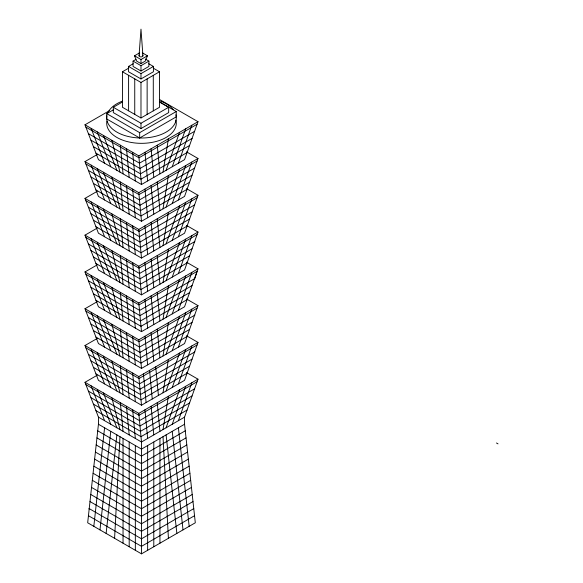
<?xml version="1.0" encoding="UTF-8"?>
<svg xmlns="http://www.w3.org/2000/svg" width="583" height="583" viewBox="0 0 583 583"><rect width="100%" height="100%" fill="white"/><g stroke="black" fill="none" stroke-linecap="round" stroke-linejoin="round"><path stroke-width="0.87" d="M114.589 538.313L119.967 436.667M139.038 55.749L140.984 29.15L142.93 55.749M97.288 375.19L84.987 382.295L98.44 417.137L98.44 424.242L87.676 522.776L141.494 553.85L195.312 522.776L184.549 424.242L184.549 417.137L198.001 379.183L186.473 372.53M93.827 526.332L104.59 427.791M99.977 529.881L110.741 431.34M106.128 533.43L116.892 434.889M163.021 172.072L168.407 138.783M163.021 208.86L168.407 175.57M163.021 245.64L168.407 212.35M163.021 282.427L168.407 249.138M163.021 319.214L168.407 285.918M163.021 355.994L168.407 322.705M163.021 392.782L168.407 359.492M163.021 429.569L168.407 396.272M88.405 280.795L139.672 310.389L194.766 278.579L197.112 271.343L138.994 304.902M166.097 170.302L179.549 132.348M172.247 166.745L185.7 128.799M178.398 163.196L191.851 125.243M166.097 207.082L179.549 169.128M159.56 99.504L198.001 121.694L184.549 159.647L141.494 184.505L98.44 159.647L84.987 124.798L109.385 110.719M172.247 203.533L185.7 165.579M178.398 199.984L191.851 162.03M166.097 243.869L179.549 205.916M186.473 151.82L198.001 158.481L184.549 196.427L141.494 221.285L98.44 196.427L84.987 161.586L97.288 154.48M172.247 240.32L185.7 202.367M178.398 236.764L191.851 198.818M166.097 280.649L179.549 242.703M186.473 188.608L198.001 195.261L184.549 233.215L141.494 258.072L98.44 233.215L84.987 198.373L97.288 191.268M172.247 277.1L185.7 239.147M178.398 273.551L191.851 235.598M166.097 317.436L179.549 279.483M186.473 225.388L198.001 232.049L184.549 270.002L141.494 294.852L98.44 270.002L84.987 235.153L97.288 228.055M172.247 313.887L185.7 275.934M178.398 310.331L191.851 272.385M166.097 354.224L179.549 316.27M186.473 262.175L198.001 268.836L184.549 306.782L141.494 331.64L98.44 306.782L84.987 271.94L97.288 264.835M172.247 350.667L185.7 312.721M178.398 347.118L191.851 309.165M166.097 391.004L179.549 353.058M186.473 298.962L198.001 305.616L184.549 343.569L141.494 368.427L98.44 343.569L84.987 308.728L97.288 301.622M172.247 387.455L185.7 349.501M178.398 383.905L191.851 345.952M166.097 427.791L179.549 389.838M186.473 335.742L198.001 342.403L184.549 380.349L141.494 405.207L98.44 380.349L84.987 345.508L97.288 338.41M172.247 424.242L185.7 386.289M178.398 420.686L191.851 382.74M142.42 52.878L147.455 55.786L145.298 61.106L140.984 63.598L136.67 61.106L134.513 55.786L139.541 52.878M145.305 59.029L148.905 61.106L148.905 66.433L140.984 71.009L133.062 66.433L133.062 61.106L135.941 59.444M148.752 63.744L153.416 66.433L153.416 71.76L140.984 78.938L128.544 71.76L128.544 66.433L133.208 63.744M134.513 55.786L140.984 59.517L147.455 55.786M153.365 68.211L159.516 71.76L159.516 107.272L140.984 117.97L122.445 107.272L122.445 71.76L128.683 68.16M133.062 61.106L140.984 65.682L148.905 61.106M128.544 66.433L140.984 73.618L153.416 66.433M122.445 71.76L140.984 82.465L159.516 71.76M159.436 101.945L168.662 107.272L168.662 112.599L140.984 128.581L113.306 112.599L113.306 107.272L122.532 101.945M159.778 102.04L176.241 111.542L176.241 116.87L139.672 137.982L106.755 118.976L106.755 113.649L113.751 109.604M113.306 107.272L140.984 123.253L168.662 107.272M106.755 113.649L139.672 132.654L176.241 111.542M84.987 124.798L138.805 155.872L198.001 121.694M197.098 124.259L138.987 157.804L85.898 127.152M194.584 131.335L139.49 163.145L88.405 133.653M192.077 138.411L139.993 168.487L90.919 140.153M189.57 145.488L140.496 173.821L93.426 146.646M187.056 152.571L140.991 179.163L95.933 153.147M84.987 161.586L138.805 192.66L198.001 158.481M197.098 161.039L138.987 194.591L85.898 163.94M194.584 168.123L139.49 199.933L88.405 170.44M192.077 175.199L139.993 205.267L90.919 176.933M189.57 182.275L140.496 210.609L93.426 183.434M187.056 189.351L140.991 215.95L95.933 189.934M84.987 198.373L138.805 229.44L198.001 195.261M197.098 197.826L138.987 231.378L85.898 200.727M139.49 236.713L194.584 204.903M192.077 211.979L139.993 242.054L90.919 213.721M189.57 219.062L140.496 247.396L93.426 220.221M187.056 226.138L140.991 252.731L95.933 226.714M84.987 235.153L138.805 266.227L198.001 232.049M197.098 234.614L138.987 268.158L85.898 237.507M139.49 273.5L194.86 241.53M192.077 248.766L139.993 278.842L90.919 250.508M189.57 255.842L140.496 284.176L93.426 257.001M187.056 262.918L140.991 289.518L95.933 263.501M84.987 271.94L138.805 303.007L198.001 268.836M192.077 285.553L139.993 315.622L90.919 287.288M189.57 292.63L140.496 320.963L93.426 293.788M187.056 299.706L140.991 326.298L95.933 300.289M84.987 308.728L138.805 339.794L198.001 305.616M197.098 308.181L138.987 341.725L85.898 311.082M139.49 347.067L194.86 315.104M192.077 322.333L139.993 352.409L90.919 324.075M189.57 329.417L140.496 357.743L93.426 330.576M187.056 336.493L140.991 363.085L95.933 337.069M84.987 345.508L138.805 376.582L198.001 342.403M197.098 344.968L138.987 378.513L85.898 347.862M194.86 351.884L139.49 383.854L88.405 354.362M192.077 359.121L139.993 389.189L90.919 360.855M189.57 366.197L140.496 394.531L93.426 367.356M187.056 373.273L140.991 399.872L95.933 373.856M84.987 382.295L138.805 413.362L198.001 379.183M197.098 381.748L138.987 415.3L85.898 384.649M194.584 388.825L139.49 420.635L88.405 391.142M192.077 395.908L139.993 425.976L90.919 397.642M189.57 402.984L140.496 431.318L93.426 404.143M187.056 410.06L140.991 436.652L95.933 410.636M184.549 417.137L141.494 441.994L98.44 417.137M184.549 424.242L141.494 449.099L98.44 424.242M185.27 430.815L141.494 456.088L97.725 430.815M186.043 437.891L141.494 463.609L96.953 437.891M186.815 444.967L141.494 471.13L96.18 444.967M88.842 508.857L89.228 508.631L141.494 538.809L193.767 508.631M187.588 452.044L141.494 478.65L95.408 452.044M188.36 459.113L141.494 486.171L94.635 459.113M189.132 466.189L141.494 493.692L93.863 466.189M189.905 473.265L141.494 501.212L93.091 473.265M190.677 480.334L141.494 508.733L92.318 480.334M191.45 487.41L141.494 516.246L91.546 487.41M192.222 494.486L141.494 523.767L90.773 494.486M192.995 501.555L141.494 531.288L90.001 501.555M194.54 515.707L141.494 546.329L88.448 515.707M88.405 207.22L139.672 236.822M496.476 442.985L498.013 443.874M88.405 244.007L139.672 273.602M85.898 274.294L138.667 304.756M88.405 317.575L139.672 347.176M103.439 135.453L116.892 170.302M97.288 131.904L110.741 166.745M91.137 128.355L104.59 163.196M103.439 172.24L116.892 207.082M97.288 168.691L110.741 203.533M91.137 165.135L104.59 199.984M103.439 209.02L116.892 243.869M97.288 205.471L110.741 240.32M91.137 201.922L104.59 236.764M103.439 245.807L116.892 280.649M97.288 242.258L110.741 277.1M91.137 238.709L104.59 273.551M103.439 282.595L116.892 317.436M97.288 279.038L110.741 313.887M91.137 275.489L104.59 310.331M103.439 319.375L116.892 354.224M97.288 315.826L110.741 350.667M91.137 312.277L104.59 347.118M103.439 356.162L116.892 391.004M97.288 352.613L110.741 387.455M91.137 349.057L104.59 383.905M103.439 392.949L116.892 427.791M97.288 389.393L110.741 424.242M91.137 385.844L104.59 420.686M111.9 140.335L119.967 172.072M111.9 177.123L119.967 208.86M111.9 213.903L119.967 245.64M111.9 250.69L119.967 282.427M111.9 287.477L119.967 319.214M111.9 324.257L119.967 355.994M111.9 361.045L119.967 392.782M111.9 397.832L119.967 429.569M178.398 427.791L189.162 526.332M172.247 431.34L183.011 529.881M166.097 434.889L176.86 533.43M157.257 145.218L159.946 173.851M157.257 182.005L159.946 210.631M151.106 148.767L153.795 177.4M157.257 218.785L159.946 247.418M151.106 185.554L153.795 214.187M157.257 255.573L159.946 284.205M144.956 152.323L147.645 180.949M151.106 222.342L153.795 250.967M157.257 292.36L159.946 320.985M144.956 189.103L147.645 217.736M151.106 259.122L153.795 287.754M157.257 329.14L159.946 357.773M138.805 155.872L141.494 184.505M144.956 225.891L147.645 254.523M151.106 295.909L153.795 324.542M155.719 366.816L158.408 395.442M138.805 192.66L141.494 221.285M144.956 262.678L147.645 291.303M151.106 332.696L153.795 361.322M157.257 402.715L159.946 431.34M132.654 152.323L135.343 180.949M138.805 229.44L141.494 258.072M144.956 299.458L147.645 328.091M132.654 189.103L135.343 217.736M149.569 370.365L152.258 398.998M138.805 266.227L141.494 294.852M144.956 336.245L147.645 364.871M151.106 406.264L153.795 434.889M126.504 148.767L129.193 177.4M132.654 225.891L135.343 254.523M138.805 303.007L141.494 331.64M126.504 185.554L129.193 214.187M143.418 373.914L146.107 402.547M132.654 262.678L135.343 291.303M138.805 339.794L141.494 368.427M120.353 145.218L123.042 173.851M144.956 409.813L147.645 438.445M126.504 222.342L129.193 250.967M132.654 299.458L135.343 328.091M138.805 376.582L141.494 405.207M120.353 182.005L123.042 210.631M126.504 259.122L129.193 287.754M132.654 336.245L135.343 364.871M138.805 413.362L141.494 441.994L141.494 553.85M120.353 218.785L123.042 247.418M126.504 295.909L129.193 324.542M132.654 373.025L135.343 401.658M120.353 255.573L123.042 284.205M126.504 332.696L129.193 361.322M132.654 409.813L135.343 438.445M120.353 292.36L123.042 320.985M126.504 369.476L129.193 398.109M120.353 329.14L123.042 357.773M126.504 406.264L129.193 434.889M120.353 365.927L123.042 394.56M120.353 402.715L123.042 431.34M163.021 436.667L168.407 538.313M159.946 438.445L159.946 543.196M153.795 441.994L153.795 546.745M153.285 75.36L153.285 110.872M147.645 445.543L147.645 550.301M147.135 78.909L147.135 114.421M140.984 59.517L140.984 63.598M140.984 65.682L140.984 71.009M140.984 73.618L140.984 78.938M140.984 82.465L140.984 117.97M140.984 123.253L140.984 128.581M139.672 132.654L139.672 137.982M135.343 445.543L135.343 550.301M134.746 78.865L134.746 114.377M129.193 441.994L129.193 546.745M128.595 75.316L128.595 110.821M123.042 438.445L123.042 543.196M175.862 120.105A34.791 20.084 0 0 1 142.405 143.331A34.791 20.084 0 0 1 106.893 121.147M175.862 114.778A34.791 20.084 0 0 1 142.405 138.003A34.791 20.084 0 0 1 106.893 115.82M107.891 112.723A34.791 20.084 0 0 1 122.547 101.078M160.442 101.078A34.791 20.084 0 0 1 173.282 109.75M142.522 55.093A1.946 1.122 0 0 1 142.237 56.638A1.946 1.122 0 0 1 139.548 56.544A1.946 1.122 0 0 1 139.607 54.984"/></g></svg>
